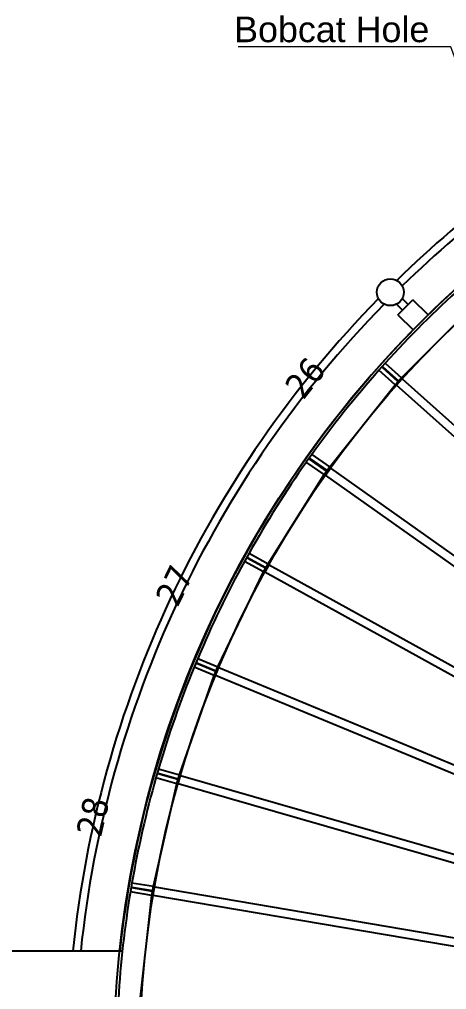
# Model space of a CAD drawing. Header units: millimetres. Extents: x 0 to 118900, y 0 to 84100.
# Drawn here: x 41833 to 46830, y 19628 to 30990 of the extents above; entities that cross this region are included whole.
import ezdxf

# ---------------------------------------------------------------- set-up
doc = ezdxf.new("R2010")
doc.units = ezdxf.units.MM
doc.header["$LTSCALE"] = 100
doc.layers.add('4003-AREA-04.1_F-Foundation', color=7, linetype='Continuous', lineweight=25, true_color=0xadadad)
for name, color, linetype, lineweight in [('4003-AREA-04.1_T-Tank', 7, 'Continuous', 25), ('Symbol', 7, 'Continuous', 18), ('Visible', 7, 'Continuous', 25)]:
    doc.layers.add(name, color=color, linetype=linetype, lineweight=lineweight)
doc.styles.add('Text Style176', font='tahoma.ttf')
doc.styles.add('Title', font='arial.ttf')
doc.dimstyles.new('Default - Method 2a$7', dxfattribs={"dimscale": 100, "dimtxt": 3, "dimasz": 2.5, "dimexe": 3, "dimexo": 0.5, "dimgap": 0.7, "dimtad": 0, "dimtoh": 1, "dimdec": 1, "dimrnd": 1e-08, "dimtxsty": 'Title', "dimcen": 0.09, "dimdle": 10, "dimclrd": 256, "dimclre": 256, "dimclrt": 7, "dimazin": 2, "dimtfac": 0.833333, "dimtdec": 1, "dimtmove": 0, "dimatfit": 3, "dimfxl": 1, "dimtolj": 1, "dimlwd": -1, "dimlwe": -1, "dimarcsym": 0})

msp = doc.modelspace()

# ---------------------------------------------------------------- linework, layer by layer
at = {"layer": '4003-AREA-04.1_F-Foundation'}
msp.add_circle((55187.91, 18779.59), 12250, dxfattribs=at)
at = {"layer": '4003-AREA-04.1_T-Tank'}
msp.add_circle((55187.91, 18779.59), 11950, dxfattribs=at)
at = {"layer": 'Visible'}
for p, q in [((46246.29, 27656.16), (46316.55, 27585.9)), ((46260.69, 27530.04), (46437.46, 27706.82)), ((46302.02, 26793.52), (47173.15, 27664.73)), ((46311.34, 27721.22), (46381.6, 27650.95)), ((46614.69, 27529.59), (46437.46, 27706.82)), ((46260.69, 27530.04), (46437.91, 27352.81)), ((46112.43, 26962.93), (46039.13, 26880.91)), ((46112.43, 26962.93), (46301.83, 26793.69)), ((46228.53, 26711.66), (46039.13, 26880.91)), ((46079.16, 26912.19), (46085.82, 26919.65)), ((46261.85, 26748.95), (46079.16, 26912.19)), ((46085.82, 26919.65), (46268.51, 26756.41)), ((45460.62, 25748.22), (46228.73, 26711.49)), ((46228.53, 26711.66), (46301.83, 26793.69)), ((46240.47, 26701), (46228.53, 26711.66)), ((46240.47, 26701), (46243.8, 26704.73)), ((46243.8, 26704.73), (46310.43, 26779.3)), ((52934.33, 20726.27), (46243.8, 26704.73)), ((46301.83, 26793.69), (46313.76, 26783.03)), ((46310.43, 26779.3), (46313.76, 26783.03)), ((46310.43, 26779.3), (52974.87, 20824.15)), ((45253.25, 25895.35), (45189.6, 25805.63)), ((45396.76, 25658.66), (45189.6, 25805.63)), ((45225.87, 25841.2), (45231.66, 25849.36)), ((45425.69, 25699.44), (45225.87, 25841.2)), ((45231.66, 25849.36), (45431.48, 25707.59)), ((45253.25, 25895.35), (45460.41, 25748.37)), ((45396.76, 25658.66), (45460.41, 25748.37)), ((45412.7, 25653.48), (45470.56, 25735.04)), ((45460.41, 25748.37), (45473.46, 25739.11)), ((45470.56, 25735.04), (45473.46, 25739.11)), ((45470.56, 25735.04), (52842.6, 20504.82)), ((44741.54, 24615.29), (45396.97, 25658.51)), ((45409.81, 25649.4), (45396.76, 25658.66)), ((45409.81, 25649.4), (45412.7, 25653.48)), ((52803.35, 20410.06), (45412.7, 25653.48)), ((44519, 24738.27), (44465.8, 24642)), ((44497.86, 24681.41), (44502.7, 24690.16)), ((44712.3, 24562.9), (44497.86, 24681.41)), ((44502.7, 24690.16), (44717.13, 24571.66)), ((44519, 24738.27), (44741.32, 24615.42)), ((44688.11, 24519.14), (44465.8, 24642)), ((44688.11, 24519.14), (44741.32, 24615.42)), ((44704.54, 24515.78), (44752.9, 24603.3)), ((44741.32, 24615.42), (44755.32, 24607.68)), ((44752.9, 24603.3), (44755.32, 24607.68)), ((44752.9, 24603.3), (52717.2, 20202.08)), ((44153.84, 23408.98), (44688.34, 24519.02)), ((44702.12, 24511.4), (44688.11, 24519.14)), ((44702.12, 24511.4), (44704.54, 24515.78)), ((52678.69, 20109.11), (44704.54, 24515.78)), ((43918.93, 23506.27), (43876.84, 23404.64)), ((43904.28, 23447.39), (43908.11, 23456.63)), ((44130.64, 23353.64), (43904.28, 23447.39)), ((43908.11, 23456.63), (44134.47, 23362.88)), ((43918.93, 23506.27), (44153.6, 23409.08)), ((44111.51, 23307.45), (44153.6, 23409.08)), ((44153.6, 23409.08), (44168.38, 23402.96)), ((43704.89, 22144.45), (44111.75, 23307.35)), ((44111.51, 23307.45), (43876.84, 23404.64)), ((44126.29, 23301.33), (44111.51, 23307.45)), ((44126.29, 23301.33), (44128.2, 23305.95)), ((44128.2, 23305.95), (44166.47, 23398.34)), ((52716.91, 19748.86), (44128.2, 23305.95)), ((44166.47, 23398.34), (44168.38, 23402.96)), ((44166.47, 23398.34), (52755.18, 19841.25)), ((43460.57, 22214.82), (43430.12, 22109.12)), ((43452.61, 22154.68), (43455.37, 22164.28)), ((43455.37, 22164.28), (43690.8, 22096.47)), ((43460.57, 22214.82), (43704.64, 22144.52)), ((43674.19, 22038.82), (43430.12, 22109.12)), ((43688.03, 22086.86), (43452.61, 22154.68)), ((43674.19, 22038.82), (43704.64, 22144.52)), ((43690.95, 22039.19), (43718.63, 22135.28)), ((43704.64, 22144.52), (43720.02, 22140.09)), ((43718.63, 22135.28), (43720.02, 22140.09)), ((43718.63, 22135.28), (52651.61, 19562.19)), ((43400.35, 20837.6), (43674.44, 22038.74)), ((43689.57, 22034.39), (43674.19, 22038.82)), ((43689.57, 22034.39), (43690.95, 22039.19)), ((52623.93, 19466.1), (43690.95, 22039.19)), ((43149.68, 20880.18), (43131.26, 20771.73)), ((43148.51, 20819.52), (43150.18, 20829.38)), ((43390.05, 20778.49), (43148.51, 20819.52)), ((43149.68, 20880.18), (43400.09, 20837.64)), ((43150.18, 20829.38), (43391.72, 20788.35)), ((43381.67, 20729.19), (43400.09, 20837.64)), ((43398.28, 20731.44), (43415.03, 20830.03)), ((43400.09, 20837.64), (43415.87, 20834.96)), ((43415.03, 20830.03), (43415.87, 20834.96)), ((43415.03, 20830.03), (52213.18, 19335.59)), ((43381.67, 20729.19), (43131.26, 20771.73)), ((43244.04, 19504.87), (43381.93, 20729.15)), ((43397.45, 20726.52), (43381.67, 20729.19)), ((43397.45, 20726.52), (43398.28, 20731.44)), ((51616.02, 19335.59), (43398.28, 20731.44)), ((43037.26, 20079.59), (37088.56, 20079.59))]:
    msp.add_line(p, q, dxfattribs=at)
msp.add_circle((46172.3, 27795.2), 157.5, dxfattribs=at)
for radius, start, end in [(12796, 225.675698, 85.418923), (12796, 119.112606, 134.324302), (12704, 119.492361, 134.32186), (12250, 120.507409, 173.908161), (12220, 132.046284, 137.959098), (12796, 135.675698, 174.169018), (12704, 135.67814, 174.126643), (12220, 138.474855, 144.387669), (12220, 144.903427, 150.81624), (12220, 151.331998, 157.244812), (12220, 157.760569, 163.673383), (12220, 164.189141, 170.101955), (12220, 170.617712, 176.530526)]:
    msp.add_arc((55187.91, 18779.59), radius, start, end, dxfattribs=at)

# ---------------------------------------------------------------- texts
at = {"layer": 'Symbol', "color": 7, "insert": (46628.23, 30718.94), "char_height": 300, "width": 2282.927, "attachment_point": 9, "style": 'Title'}
msp.add_mtext('\\fArial|b0|i0;Bobcat Hole', dxfattribs=at)
at = {"layer": 'Symbol', "color": 7, "char_height": 300, "attachment_point": 7, "style": 'Text Style176'}
for s, insert, rotation in [('26', (45155.88, 26518.79), 51.431262), ('27', (43682.42, 24093.79), 64.288405), ('28', (42791.92, 21399.53), 77.145548)]:
    msp.add_mtext(s, dxfattribs=dict(at, insert=insert, rotation=rotation))

# ---------------------------------------------------------------- leaders
at = {"layer": 'Symbol', "annotation_type": 0, "has_hookline": 1, "hookline_direction": 1, "text_width": 2235.06}
msp.add_leader([(47698.24, 28435.33), (46878.23, 30668.94), (46628.23, 30668.94)], dimstyle='Default - Method 2a$7', override={"dimgap": 0, "dimtad": 1}, dxfattribs=at)

doc.saveas('drawing.dxf')
